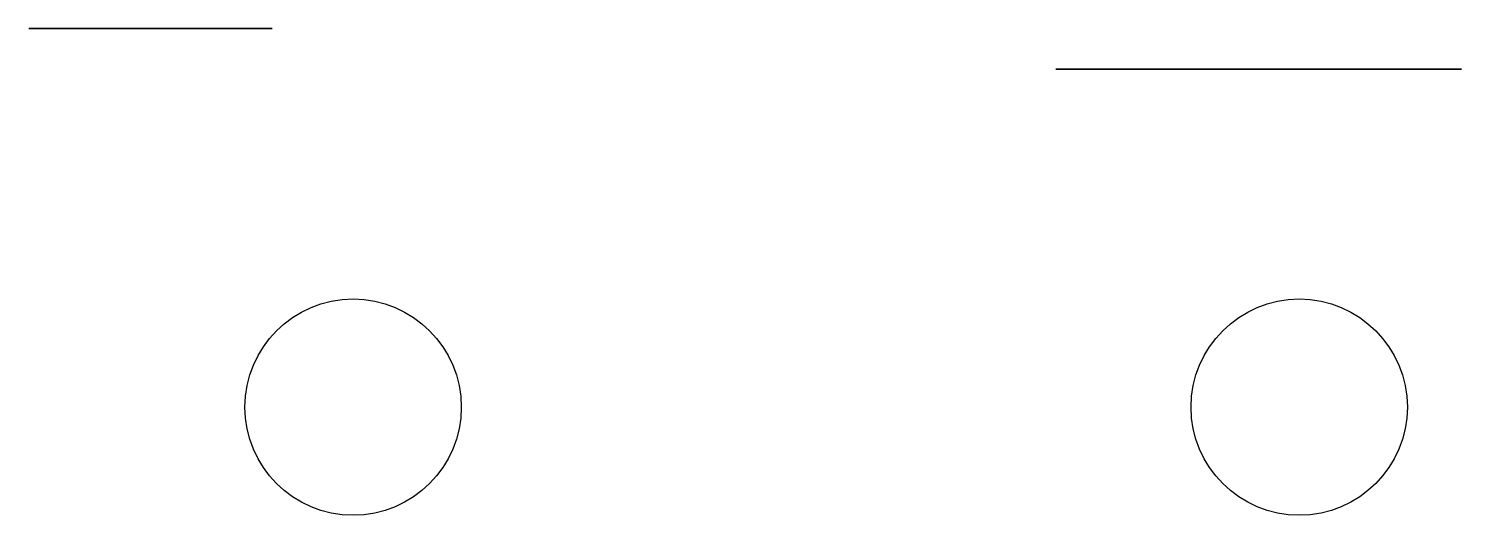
# Model space of a CAD drawing. Header units: millimetres. Extents: x 2457 to 2563, y 1837 to 1873.
import ezdxf

# ---------------------------------------------------------------- set-up
doc = ezdxf.new("R2010")
doc.units = ezdxf.units.MM

msp = doc.modelspace()

# ---------------------------------------------------------------- linework, layer by layer
at = {"extrusion": (-6.31372e-15, -1, -3.76596e-15)}
msp.add_circle((2466.04, 56, -1873.39), 9, dxfattribs=at)
at = {"extrusion": (-1.53711e-15, -1, -4.32918e-15)}
msp.add_circle((2548.04, 106, -1870.39), 15, dxfattribs=at)
for centre in [(2481.04, 1845.39, 18), (2551.04, 1845.39, 18)]:
    msp.add_circle(centre, 8)

doc.saveas('drawing.dxf')
